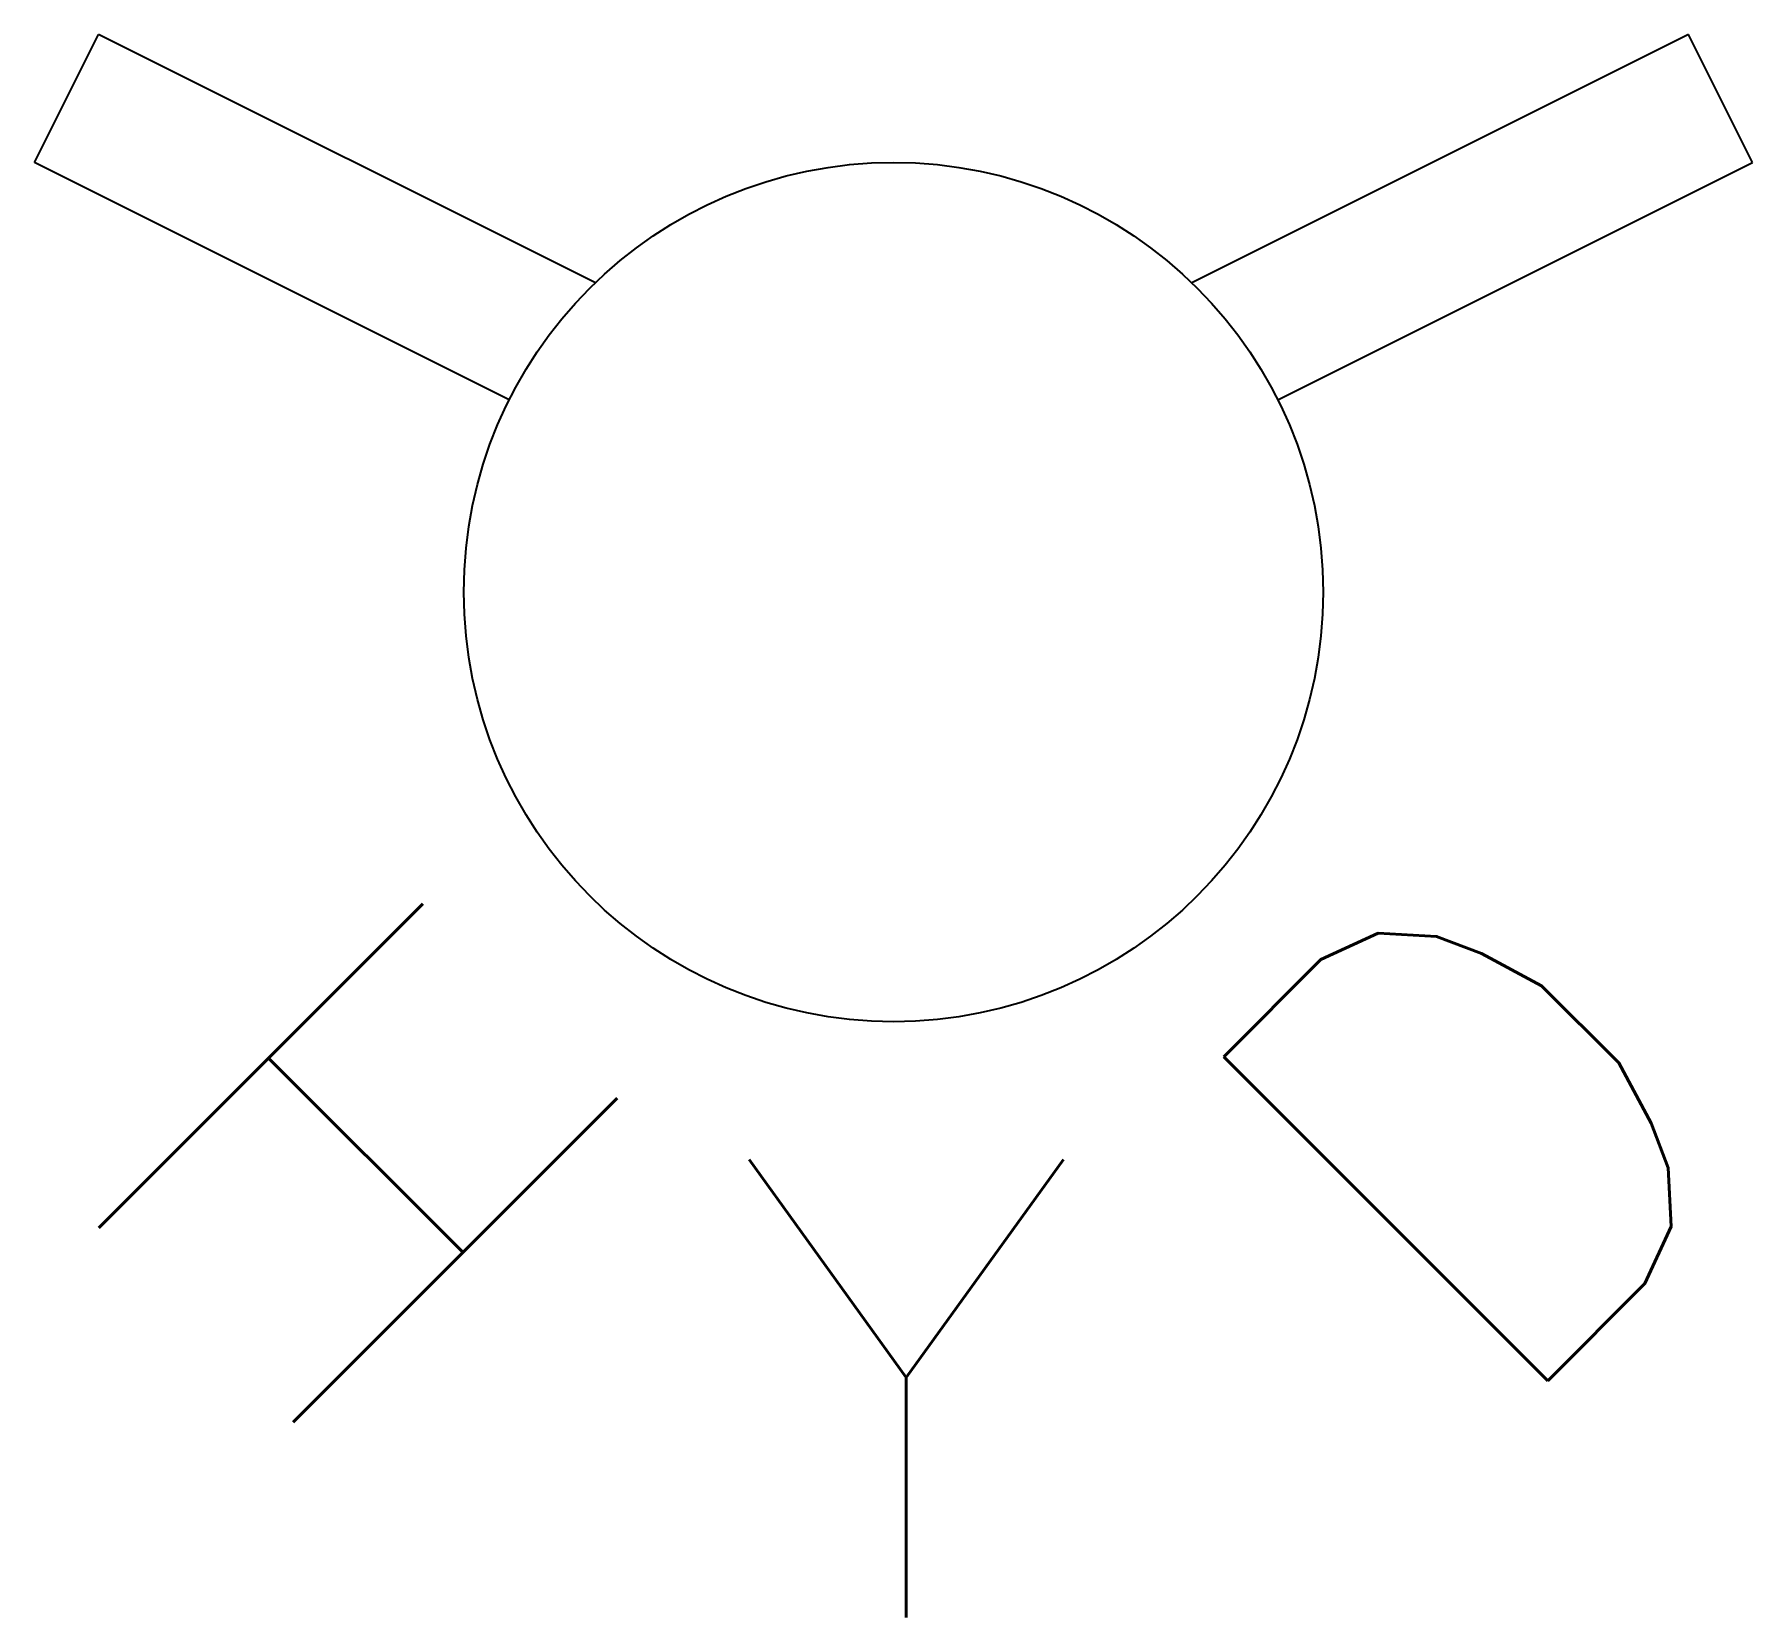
# Model space of a CAD drawing. Header units: feet. Extents: x -0.094 to 0.094, y -0.112 to 0.061.
import ezdxf
from ezdxf.enums import TextEntityAlignment as Align

# ---------------------------------------------------------------- set-up
doc = ezdxf.new("R2010")
doc.units = ezdxf.units.FT
doc.header["$MEASUREMENT"] = 0
doc.styles.add('SHR', font='SIMPLEX', dxfattribs={"height": 0.75})

msp = doc.modelspace()

# ---------------------------------------------------------------- linework, layer by layer
for p, q in [((-0.09375, 0.04688), (-0.08676, 0.06085)), ((-0.03253, 0.03374), (-0.08676, 0.06085)), ((0.08676, 0.06085), (0.03255, 0.03374)), ((0.09375, 0.04688), (0.08676, 0.06085)), ((-0.04193, 0.02096), (-0.09375, 0.04688)), ((0.04193, 0.02096), (0.09375, 0.04688))]:
    msp.add_line(p, q)
msp.add_circle((0, 0), 0.04688)

# ---------------------------------------------------------------- texts
at = {"style": 'SHR'}
for s, rotation, p in [('H', 315, (-0.0761, -0.07997)), ('D', 45, (0.08124, -0.07621))]:
    msp.add_text(s, height=0.05, rotation=rotation, dxfattribs=at).set_placement(p, align=Align.CENTER)
msp.add_text('Y', height=0.05, dxfattribs=at).set_placement((0.00139, -0.11191), align=Align.CENTER)

doc.saveas('drawing.dxf')
